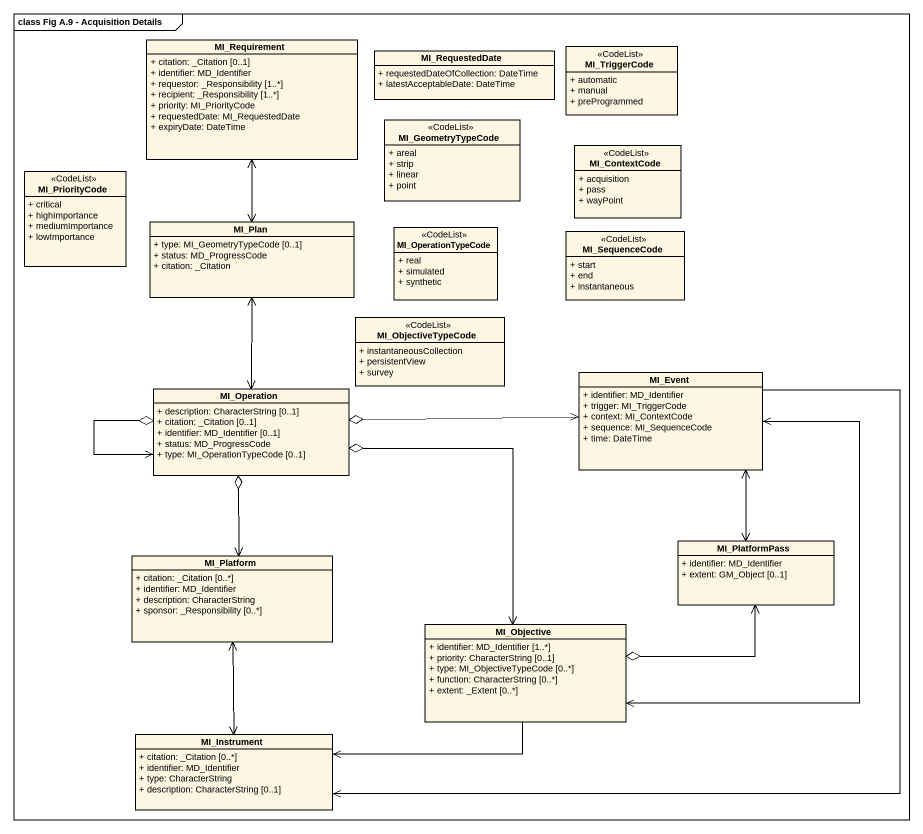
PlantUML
@startuml
mainframe class Fig A.9 - Acquisition Details
hide circle
hide empty members
skinparam classAttributeIconSize 0
class MI_Requirement {
  + citation: _Citation [0..1]
  + identifier: MD_Identifier
  + requestor: _Responsibility [1..*]
  + recipient: _Responsibility [1..*]
  + priority: MI_PriorityCode
  + requestedDate: MI_RequestedDate
  + expiryDate: DateTime
}
class MI_RequestedDate {
  + requestedDateOfCollection: DateTime
  + latestAcceptableDate: DateTime
}
class MI_TriggerCode <<CodeList>> {
  + automatic
  + manual
  + preProgrammed
}
class MI_GeometryTypeCode <<CodeList>> {
  + areal
  + strip
  + linear
  + point
}
class MI_ContextCode <<CodeList>> {
  + acquisition
  + pass
  + wayPoint
}
class MI_PriorityCode <<CodeList>> {
  + critical
  + highImportance
  + mediumImportance
  + lowImportance
}
class MI_Plan {
  + type: MI_GeometryTypeCode [0..1]
  + status: MD_ProgressCode
  + citation: _Citation
}
class MI_OperationTypeCode <<CodeList>> {
  + real
  + simulated
  + synthetic
}
class MI_SequenceCode <<CodeList>> {
  + start
  + end
  + instantaneous
}
class MI_ObjectiveTypeCode <<CodeList>> {
  + instantaneousCollection
  + persistentView
  + survey
}
class MI_Operation {
  + description: CharacterString [0..1]
  + citation: _Citation [0..1]
  + identifier: MD_Identifier [0..1]
  + status: MD_ProgressCode
  + type: MI_OperationTypeCode [0..1]
}
class MI_Event {
  + identifier: MD_Identifier
  + trigger: MI_TriggerCode
  + context: MI_ContextCode
  + sequence: MI_SequenceCode
  + time: DateTime
}
class MI_PlatformPass {
  + identifier: MD_Identifier
  + extent: GM_Object [0..1]
}
class MI_Platform {
  + citation: _Citation [0..*]
  + identifier: MD_Identifier
  + description: CharacterString
  + sponsor: _Responsibility [0..*]
}
class MI_Objective {
  + identifier: MD_Identifier [1..*]
  + priority: CharacterString [0..1]
  + type: MI_ObjectiveTypeCode [0..*]
  + function: CharacterString [0..*]
  + extent: _Extent [0..*]
}
class MI_Instrument {
  + citation: _Citation [0..*]
  + identifier: MD_Identifier
  + type: CharacterString
  + description: CharacterString [0..1]
}
MI_Requirement <--> MI_Plan
MI_Plan <--> MI_Operation
MI_Operation o--> MI_Operation
MI_Operation o-right-> MI_Event
MI_Operation o--> MI_Platform
MI_Operation o--> MI_Objective
MI_Event <--> MI_PlatformPass
MI_Event <--> MI_Objective
MI_Event --> MI_Instrument
MI_Platform <--> MI_Instrument
MI_Objective o-right-> MI_PlatformPass
MI_Objective -left-> MI_Instrument
@enduml
